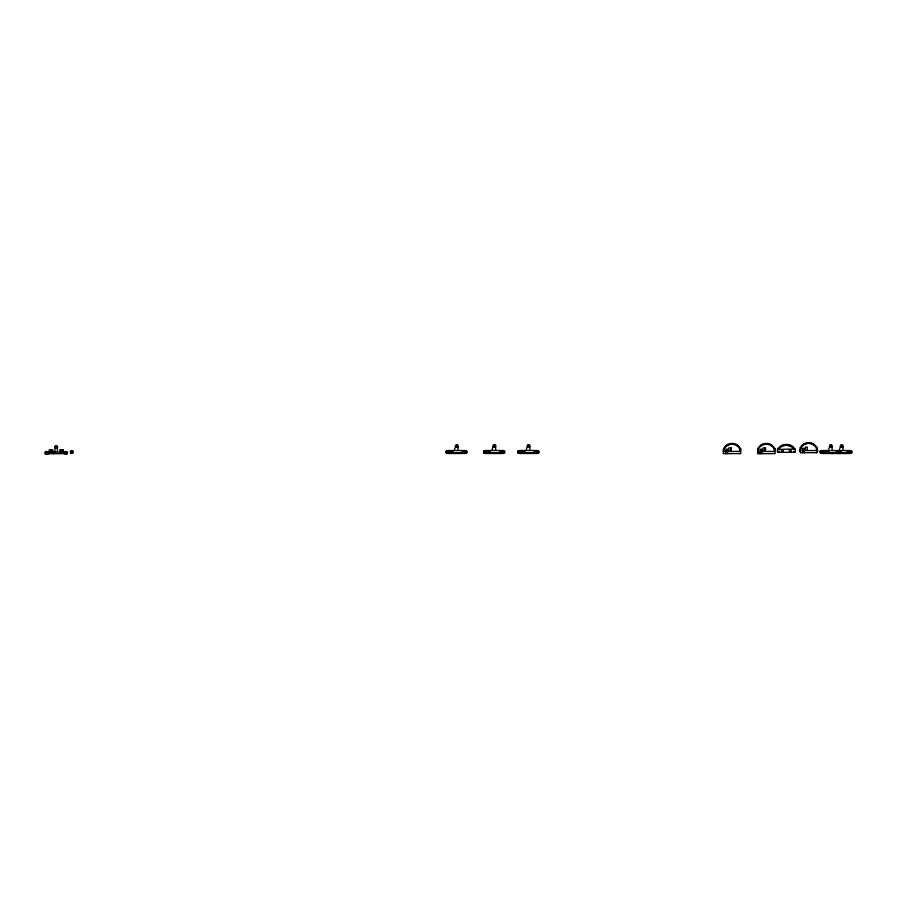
<?xml version="1.0" encoding="UTF-8"?>
<svg xmlns="http://www.w3.org/2000/svg" width="897" height="897" viewBox="0 0 897 897"><rect width="100%" height="100%" fill="white"/><g stroke="black" fill="none" stroke-linecap="round" stroke-linejoin="round"><path stroke-width="1.35" d="M56.107 446.751L55.816 447.356M55.872 447.155L56.511 446.975L55.816 447.02M456.696 446.459L456.618 445.854M528.288 445.932L528.938 445.966L528.288 446.403M830.431 446.258L830.992 446.493L830.768 445.82M830.768 445.932L830.476 446.426M454.14 450.541L455.485 446.784A1.446 1.446 0 0 1 456.876 444.699A1.446 1.446 0 0 1 457.986 446.941L457.986 450.137M491.747 450.507L493.115 446.717A1.458 1.458 0 0 1 494.516 444.609A1.458 1.458 0 0 1 495.626 446.874L495.626 450.103M525.934 450.507L527.301 446.695A1.458 1.458 0 0 1 528.714 444.587A1.458 1.458 0 0 1 529.835 446.863L529.835 450.103M829.647 446.941L827.337 452.705L827.415 450.541L822.044 450.541L822.852 453.501L849.302 453.501L850.098 450.541L840.097 450.541L840.097 451.74M839.054 450.541L840.399 446.784A1.446 1.446 0 0 1 841.79 444.699A1.446 1.446 0 0 1 842.9 446.941L842.9 450.137M486.32 452.424L485.939 453.075A1.458 1.458 0 0 1 483.505 452.424A1.458 1.458 0 0 1 485.288 450.642L485.636 450.787M528.434 445.854L528.905 446.213M842.014 446.224L841.375 446.493L841.532 445.854M47.619 452.301L47.451 452.054A1.435 1.435 0 0 0 45.332 451.819A1.435 1.435 0 0 0 45.299 453.96A1.435 1.435 0 0 0 47.429 453.781L64.864 453.624A1.435 1.435 0 0 0 67.017 454.017A1.435 1.435 0 0 0 67.073 451.841A1.435 1.435 0 0 0 64.909 452.088L47.429 452.021M47.406 453.815L49.268 453.501M451.987 451.74L451.987 450.541L447.984 450.541L448.78 453.501L464.388 453.501C466.362 448.635 466.317 455.564 465.184 450.541L452.57 450.541L452.57 451.74M489.571 451.729L489.571 450.507L485.524 450.507C484.369 455.485 484.38 448.713 486.331 453.501L502.096 453.501L502.903 450.507L490.166 450.507L490.166 451.729L485.524 451.606M523.758 451.718L523.758 450.507L519.699 450.507L520.518 453.501L536.316 453.501L537.124 450.507L524.353 450.507L524.353 451.718M777.441 449.498C780.883 442.658 791.838 442.658 795.28 449.498L795.28 452.301L777.441 452.301L777.441 449.498L794.899 448.96M70.639 451.337L70.841 451.068A1.435 1.435 0 0 1 72.971 451.113A1.435 1.435 0 0 1 72.735 453.22A1.435 1.435 0 0 1 70.65 452.806L70.101 451.46L71.3 451.46M841.778 445.82L841.61 446.459M723.565 448.635L724.148 449.005A8.835 8.835 0 0 1 739.924 449.005L740.507 448.635M774.829 448.657L774.246 449.027A8.869 8.869 0 0 0 758.402 449.027L757.819 448.657M817.044 447.782L816.461 448.141A8.746 8.746 0 0 0 800.864 448.141L800.281 447.782M728.028 444.385L726.413 445.349L726.413 446.201L728.028 445.147M761.676 445.461L762.304 444.385L760.678 445.349L760.678 446.213M465.42 450.675L465.072 450.81A1.435 1.435 0 0 1 467.191 451.684A1.435 1.435 0 0 1 465.801 453.501A1.435 1.435 0 0 1 464.411 451.684L464.388 450.541M503.139 450.642L502.791 450.787A1.458 1.458 0 0 1 504.921 451.673A1.458 1.458 0 0 1 503.52 453.501A1.458 1.458 0 0 1 502.118 451.673M537.359 450.63L536.709 451.012A1.458 1.458 0 0 1 538.94 451.213A1.458 1.458 0 0 1 538.357 453.366A1.458 1.458 0 0 1 536.328 452.424L536.709 452.929M839.491 450.675L839.144 450.81A1.435 1.435 0 0 1 841.251 451.684A1.435 1.435 0 0 1 839.861 453.501A1.435 1.435 0 0 1 838.471 451.684L838.46 450.541M850.334 450.675L849.986 450.81A1.435 1.435 0 0 1 852.015 451.449A1.435 1.435 0 0 1 851.197 453.411A1.435 1.435 0 0 1 849.313 452.436L849.694 452.94M800.057 449.745L799.283 450.899L800.864 452.705L816.461 452.705L817.268 451.617L817.268 448.141L816.158 446.37A9.419 9.419 0 0 0 801.167 446.37L800.057 448.141L800.057 451.617M46.868 452.301L47.519 452.178L46.868 453.501L47.519 453.624M65.515 452.301L64.853 452.178L65.515 452.301L64.864 453.624L64.315 452.301M65.515 453.501L65.01 453.848M70.65 452.806L71.3 452.66M807.065 443.488L807.905 442.726L806.302 442.995L806.302 443.701M493.215 446.874L495.626 446.874M527.414 446.863L529.835 446.863M455.598 446.941L457.986 446.941M832.057 446.941L829.557 446.784A1.446 1.446 0 0 1 830.947 444.699A1.446 1.446 0 0 1 832.057 446.941L832.057 450.137M840.511 446.941L842.9 446.941M57.397 447.861A1.446 1.446 0 0 0 56.287 445.63A1.446 1.446 0 0 0 54.896 447.704L57.397 447.861L57.397 452.301M817.268 448.141L816.461 448.141L816.461 450.541M739.061 447.637A8.869 8.869 0 0 1 739.924 449.005L740.731 449.005L740.731 453.613L723.341 453.613L723.341 449.005L724.462 447.211A9.531 9.531 0 0 1 739.61 447.211L740.731 449.005M775.064 449.027L773.932 447.222A9.564 9.564 0 0 0 758.716 447.222L757.595 449.027L757.595 453.658L775.064 453.658L775.064 449.027L774.246 449.027L774.246 451.46M800.057 450.541L800.864 450.541L800.864 448.141M802.254 450.541L817.268 450.541M49.268 451.101L50.109 451.101L50.109 452.301M63.115 451.101L62.274 451.101L62.274 452.301M50.109 451.505L51.387 451.505M723.341 451.426L724.148 451.426L724.148 449.005M725.325 451.426L740.731 451.426M757.595 451.46L758.402 451.46L758.402 449.027M759.591 451.46L775.064 451.46M447.984 451.617L453.265 451.74L453.265 452.705M462.022 451.74L465.184 451.617M499.707 451.729L502.903 451.606M519.699 451.595L525.059 451.718L525.059 452.693M533.928 451.718L537.124 451.595M822.044 451.617L825.206 451.74M826.047 451.74L829.254 451.74L829.254 450.541L839.256 450.541L838.46 453.501L838.46 452.301M836.094 451.74L839.256 451.617M846.936 451.74L850.098 451.617M448.231 452.705L464.938 452.705M485.77 452.693L502.656 452.693M519.946 452.693L536.877 452.693M822.291 452.705L849.851 452.705M810.26 443.488L809.498 442.737L811.101 443.017L811.101 443.723M767.182 443.533L768.807 443.824L768.807 444.542L767.182 444.228M733.656 444.295L732.883 443.533L734.508 443.824L734.508 444.531L733.656 444.295A8.869 8.869 0 0 0 732.042 444.183M817.268 449.745L817.963 451.113L816.461 452.705L816.461 451.897M822.044 450.765L821.809 450.675A1.435 1.435 0 0 0 820.049 452.436A1.435 1.435 0 0 0 822.459 453.086L822.829 451.684M519.812 450.776L519.464 450.63A1.458 1.458 0 0 0 517.681 452.424A1.458 1.458 0 0 0 520.114 453.075L520.495 451.662M448.096 450.81L447.749 450.675A1.435 1.435 0 0 0 445.977 452.436A1.435 1.435 0 0 0 448.388 453.086L448.758 451.684M770.972 445.461L770.433 444.43L772.048 445.417L772.048 446.269M736.672 445.461L736.123 444.419L737.738 445.405L737.738 446.258L736.672 445.461A8.869 8.869 0 0 1 737.962 446.448M777.834 448.96L778.764 449.498C781.859 443.981 790.862 443.981 793.968 449.498M838.471 452.436L838.841 452.94M502.118 452.424L502.488 452.929M464.411 452.436L464.781 452.94M849.302 450.541L849.302 451.74M849.302 452.301L849.302 453.501M847.699 451.617L847.699 452.705M836.856 451.617L836.856 452.705M832.898 450.541L832.663 450.675A1.435 1.435 0 0 0 831.911 450.675M824.444 451.617L824.444 452.705M822.852 450.541L822.852 453.501M820.419 451.045L820.419 453.086M814.308 445.428L812.704 443.611L812.704 444.363M807.266 450.541L807.266 447.065L805.416 447.065L805.416 450.541M804.699 444.329L804.699 443.567L803.723 444.06L803.095 445.372M804.217 452.705L804.217 448.298L802.624 448.298L802.624 452.705M800.864 451.897L800.864 452.705M793.968 451.505L793.968 452.301M793.699 451.505L793.699 452.301M791.199 452.301L791.199 449.902L789.405 449.902L789.405 452.301M789.136 444.699L789.136 445.753M783.597 444.699L783.597 445.753M783.283 452.301L783.283 449.902L781.522 449.902L781.522 452.301M779.022 451.505L779.022 452.301M778.764 451.505L778.764 452.301M765.511 447.502L765.511 451.46M764.906 451.46L764.906 447.928L763.033 447.928L763.033 451.46M761.811 453.658L761.811 449.184L760.196 449.184L760.196 453.658M759.748 452.839L759.748 453.658M758.402 452.839L758.402 453.658M739.924 449.005L739.924 451.426M731.223 447.48L731.223 451.426M730.618 451.426L730.618 447.906L728.756 447.906L728.756 451.426M727.545 453.613L727.545 449.162L725.931 449.162L725.931 453.613M725.482 452.806L725.482 453.613M536.316 450.507L536.316 451.718M536.316 452.29L536.316 453.501M534.69 451.595L534.69 452.693M522.906 450.507L522.906 452.693M522.132 451.595L522.132 452.693M520.518 450.507L520.518 453.501M518.051 451.012L518.051 453.075M502.096 450.507L502.096 451.729M502.096 452.29L502.096 453.501M500.481 451.606L500.481 452.693M488.719 450.507L488.719 452.693M487.946 451.606L487.946 452.693M486.331 450.507L486.331 451.729M486.331 452.29L486.331 453.501M483.887 451.023L483.887 453.075M464.388 452.301L464.388 453.501M462.785 451.617L462.785 452.705M451.146 450.541L451.146 452.705M450.384 451.617L450.384 452.705M448.78 450.541L448.78 453.501M446.358 451.045L446.358 453.086M63.115 452.301L63.115 449.902L59.875 449.902L59.875 453.501M62.274 450.137L63.115 450.137L60.996 450.137L60.996 452.301M60.592 451.505L60.592 452.301M54.986 447.861L54.986 452.301M52.878 453.501L52.878 449.902L49.268 449.902L49.268 452.301M51.791 451.505L51.791 452.301M51.387 449.902L51.387 452.301M48.068 452.301L48.068 453.501M832.663 453.456A1.435 1.435 0 0 1 831.911 453.456M446.796 451.909C447.547 454.196 448.556 450.283 446.796 451.909M502.937 451.897C503.688 454.207 504.719 450.249 502.937 451.897M518.5 451.897C519.217 454.207 520.35 450.238 518.5 451.897M537.157 451.897C537.92 454.207 538.94 450.238 537.157 451.897M820.856 451.909C821.607 454.196 822.627 450.283 820.856 451.909M839.278 451.909C840.041 454.196 841.05 450.283 839.278 451.909M850.132 451.909C850.883 454.196 851.903 450.283 850.132 451.909M45.691 452.75C46.42 455.037 47.474 451.135 45.691 452.75M55.423 446.863C56.399 449.913 57.8 444.699 55.423 446.863M65.537 452.75C66.266 455.037 67.32 451.135 65.537 452.75M71.323 451.909C72.052 454.196 73.106 450.294 71.323 451.909M456.012 445.932C456.988 448.993 458.389 443.78 456.012 445.932M493.642 445.854C494.628 448.949 496.041 443.679 493.642 445.854M494.012 446.101L494.651 446.28L494.012 446.101M527.828 445.843C528.826 448.937 530.239 443.656 527.828 445.843M830.084 445.932C831.059 448.993 832.461 443.78 830.084 445.932M840.926 445.932C841.902 448.993 843.303 443.78 840.926 445.932M730.293 443.623L729.653 444.508L731.268 444.217L731.268 443.533L730.293 443.623M764.58 443.623L763.93 444.52L765.556 444.217L765.556 443.533L764.58 443.623"/></g></svg>
